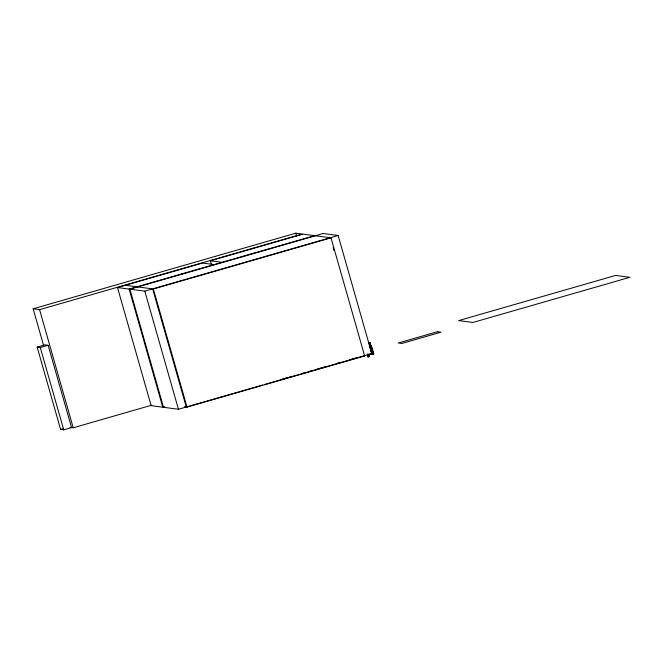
<?xml version="1.0" encoding="UTF-8"?>
<svg xmlns="http://www.w3.org/2000/svg" width="663" height="663" viewBox="0 0 663 663"><rect width="100%" height="100%" fill="white"/><g stroke="black" fill="none" stroke-linecap="round" stroke-linejoin="round"><path stroke-width="0.99" d="M371.479 353.76L369.863 354.042L370.294 353.719M33.15 308.809L295.855 233.177L302.278 234.031L39.581 309.662L33.15 308.809L43.609 345.539M164.747 406.626L162.783 407.19L151.139 405.648L117.492 287.527L202.538 263.045L214.182 264.587M211.514 264.752L210.386 260.783L302.991 234.122L331.003 237.835L364.65 355.956L186.999 407.107L184.297 406.742M117.492 287.527L129.136 289.068L314.635 235.663M262.705 385.004L178.438 409.27L163.496 407.289L129.849 289.167L323.196 233.5L338.138 235.481L371.786 353.603L264.694 384.441M129.849 289.167L144.791 291.148L338.138 235.481M125.34 285.272L153.352 288.977L331.003 237.835M37.161 347.114L45.009 344.859L48.134 345.274L71.571 427.56L63.723 429.823L60.606 429.409L37.161 347.114L40.286 347.528L48.134 345.274M60.606 429.409L63.549 428.563M70.013 427.353L73.228 427.784L151.802 405.159M370.211 343.02L368.852 343.335L370.211 343.02L371.794 348.556L371.214 345.705L370.029 346.045L370.426 347.942M370.029 346.045L371.396 345.73L373.799 354.067L372.415 354.382L371.181 350.851L372.167 354.349L373.799 354.067M372.623 354.407L371.015 349.849L372.192 349.509M282.339 379.12L287.27 377.703M289.242 377.139L292.201 376.286M303.049 373.161L306.008 372.308M309.944 371.172L312.903 370.327M316.848 369.192L321.779 367.766M323.751 367.203L326.71 366.349M337.558 363.225L340.517 362.379M349.393 359.818L357.274 357.548M371.885 354.307L373.161 353.984L371.595 348.489M367.36 354.307L367.998 356.835L369.332 356.52L368.852 354.606M367.998 356.835L369.332 356.52M210.386 260.783L222.03 262.324M181.952 273.869L182.665 273.96M147.418 283.805L148.131 283.897M372.167 354.349L371.429 354.216L371.04 353.263M363.937 355.865L364.65 355.956M371.81 353.686L372.357 353.876L370.758 354.158L370.451 353.603M372.531 353.76L373.344 354.009L372.349 350.512L373.592 354.042M370.029 342.995L370.816 345.738M369.034 343.359L370.352 347.976M369.374 345.166L371.984 354.324M333.116 247.664L333.97 250.647M295.855 233.177L296.701 236.152M153.352 288.977L186.999 407.107M152.639 288.886L186.286 407.007M144.791 291.148L178.438 409.27M129.136 289.068L162.783 407.19M39.581 309.662L73.228 427.784M40.286 347.528L63.723 429.823M367.435 353.992L368.156 356.851M368.537 353.967L369.175 356.495M370.219 346.069L371.015 349.849M615.654 275.418L458.688 320.602L472.893 322.483L629.85 277.3L615.654 275.418M437.505 331.699L398.272 342.995L401.819 343.467L441.061 332.171L437.505 331.699"/></g></svg>
